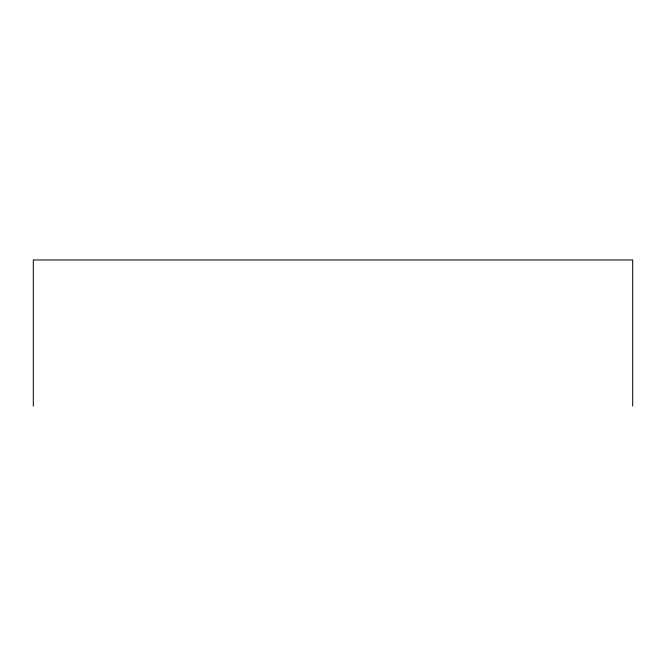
<?xml version="1.0" encoding="UTF-8"?>
<svg xmlns="http://www.w3.org/2000/svg" width="666" height="666" viewBox="0 0 666 666"><rect width="100%" height="100%" fill="white"/><g stroke="black" fill="none" stroke-linecap="round" stroke-linejoin="round"><path stroke-width="1" d="M632.7 406.035L632.7 259.965L33.3 259.965L33.3 406.035"/></g></svg>
